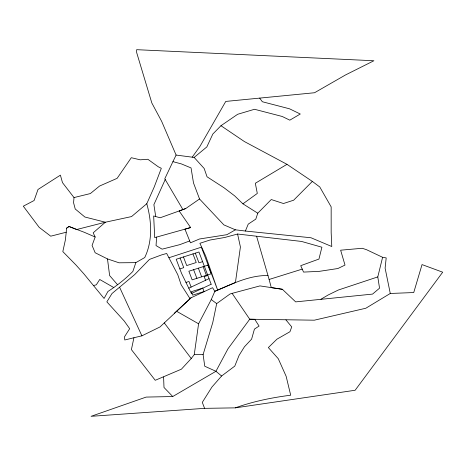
<?xml version="1.0" encoding="UTF-8"?>
<svg xmlns="http://www.w3.org/2000/svg" width="466" height="466" viewBox="0 0 466 466"><rect width="100%" height="100%" fill="white"/><g stroke="black" fill="none" stroke-linecap="round" stroke-linejoin="round"><path stroke-width="0.7" d="M66.224 232.231L66.498 228.258L69.026 226.482L84.27 232.289L95.151 237.008L92.082 245.46L95.163 252.753L107.483 258.921L119.04 262.801L135.845 262.638L144.734 257.547C152.79 240.881 151.671 221.164 146.778 203.724L154.217 187L161.323 168.296L158.283 166.793L147.862 159.279L140.196 159.815L131.296 157.712L117.123 178.338L99.578 186.033L90.34 193.571L74.012 197.567L62.485 182.637L60.399 175.146L37.996 189.481L34.088 200.526L23.3 206.199L39.185 227.361L50.73 236.186L66.224 232.231L65.362 240.031L62.823 251.599L75.923 264.956L83.798 273.763L104.081 298.461L107.914 291.483C116.89 285.67 125.36 279.052 132.874 271.428L135.845 262.638M74.012 197.567L73.576 202.762L75.224 208.989L84.882 217.022L105.38 222.218L131.54 216.579L146.778 203.724M156.628 237.083L156.04 245.594L162.116 249.164L179.794 244.65L189.697 240.939M133.928 337.733L124.789 339.982L124.48 336.842L129.682 328.687L124.236 321.027L106.854 301.84L112.003 293.522L134.674 274.602L149.452 259.411L161.556 254.914L166.677 253.469L177.796 274.754L181.128 284.726L190.064 298.735L159.966 326.963L141.903 335.84L133.928 337.733L131.4 349.611L155.242 380.291L181.391 369.194L191.246 358.5L194.252 354.655L198.58 323.783L211.244 299.591L214.838 291.302C231.899 284.167 249.001 275.179 267.979 275.528M216.69 303.587L212.764 322.583L203.1 354.568L204.755 366.235L215.944 371.286L221.606 376.004L234.777 366.113L239.099 355.348L244.44 346.786L251.605 339.132L254.436 329.101L259.073 326.066L254.751 319.315L249.729 319.222L232.115 293.364L230.07 293.964L216.69 303.587L211.244 299.591M232.115 293.364L259.958 285.897L282.367 289.287L295.665 301.886L372.538 294.098L379.545 288.18L377.792 276.909L382.598 257.302L366.538 249.694L362.21 248.273L340.634 250.195L345.003 265.084L337.873 268.527L319.198 271.363L303.547 272.086L300.716 265.69L318.948 259.067L321.901 247.219L301.543 241.44L237.584 234.025L224.734 237.479L209.892 240.054L199.902 243.293L205.669 255.956L217.651 290.097L201.37 247.178L168.913 257.745M245.384 231.037L311.014 237.765L331.786 246.52L331.169 232.592L331.163 206.875L319.787 186.983L312.337 181.408L293.644 200.205L283.456 203.52L271.259 199.541L257.774 213.207L255.787 219.131L248.244 224.123L245.384 231.037L235.4 229.814L223.872 224.892L199.541 198.988L193.495 182.94L191.048 167.923L181.391 163.915L172.927 161.644L164.778 178.787L182.911 209.578L185.742 208.535L199.541 198.988M165.226 179.544L153.885 204.638L155.72 216.55M172.927 161.644L176.096 155.061L161.65 121.341L151.84 103.003L136.678 52.623L136.637 49.681L373.895 60.749L345.516 74.956L314.521 92.746L225.76 101.425L199.966 146.359L192.213 157.176M221.606 376.004L211.954 387.013L202.296 402.374L204.586 408.35L235.307 407.861L355.139 390.258L442.7 272.191L422.039 264.589L413.738 292.543L390.275 293.469L365.816 308.242L314.317 320.189L249.729 319.222L227.973 348.801L215.944 371.286L172.746 396.531L146.132 397.09L91.051 416.319L204.586 408.35M259.684 98.105L262.335 101.739L289.537 108.805L300.279 114.019L289.817 120.164L282.198 116.471L254.518 109.277L237.654 114.287L220.971 125.715L212.822 134.045L206.834 146.93L194.141 157.426L176.096 155.061M174.36 313.257L191.043 297.809M194.141 157.426L204.166 168.465L207.044 176.789L224.094 187.815L234.66 195.871L242.926 203.834L257.308 193.425L255.316 183.266L286.986 164.329L312.337 181.408M66.498 228.258L69.026 226.482L76.587 229.534L105.38 222.218L93.194 232.814L95.146 237.008M320.946 299.224L328.18 294.978L338.386 290.003L377.792 276.909M235.4 229.814L226.925 234.683L199.495 238.988L190.454 242.821L184.95 229.155L190.646 227.565L179.165 210.97L160.17 217.768L153.663 215.985L154.718 237.619L190.646 227.565M188.788 288.18L209.048 278.656M189.837 298.374L212.554 287.697L214.838 291.302L235.423 282.524L240.415 246.974L237.584 234.025M235.307 407.861C253.143 401.412 271.888 397.609 290.691 395.203L286.141 376.289L278.278 358.709L268.358 347.572L276.961 339.166L289.934 331.74L291.733 326.911L285.943 319.897M182.911 209.578L179.165 210.97L185.742 208.535M179.853 268.905L183.75 267.665L180.092 258.018M202.599 261.647L198.959 262.812L195.301 253.166M185.975 282.425L188.986 281.464L191.118 287.085M207.836 275.453L204.195 276.612L205.588 280.282M282.367 289.287L271.276 287.615L269.121 279.466L302.259 269.103M93.474 285.547L96.299 284.825L99.73 279.489L113.809 287.574M194.252 354.655L203.1 354.568M382.598 257.302L386.197 257.908L385.108 268.154L390.275 293.469M286.986 164.329L244.382 141.548L220.971 125.715M176.556 311.241L198.58 323.783M242.926 203.834L257.774 213.207M172.746 396.531L163.997 387.462L163.601 377.011M117.525 284.697L109.626 275.563L107.483 258.921M164.248 322.886L191.246 358.5M119.576 287.207L141.903 335.84M203.124 266.674L206.397 275.301M192.959 253.918L196.227 262.539L186.72 265.573L183.453 256.947M198.37 268.189L201.644 276.816M193.617 269.709L196.891 278.336M256.644 236.466L269.121 279.466M211.168 284.243L191.41 293.528L181.559 273.414L176.195 259.265L198.941 252.007L211.168 284.243M207.877 265.16L188.864 271.224L192.138 279.85L211.15 273.787L207.877 265.16M202.716 288.081L191.31 291.716L192.615 295.17L204.026 291.53L202.716 288.081"/></g></svg>
